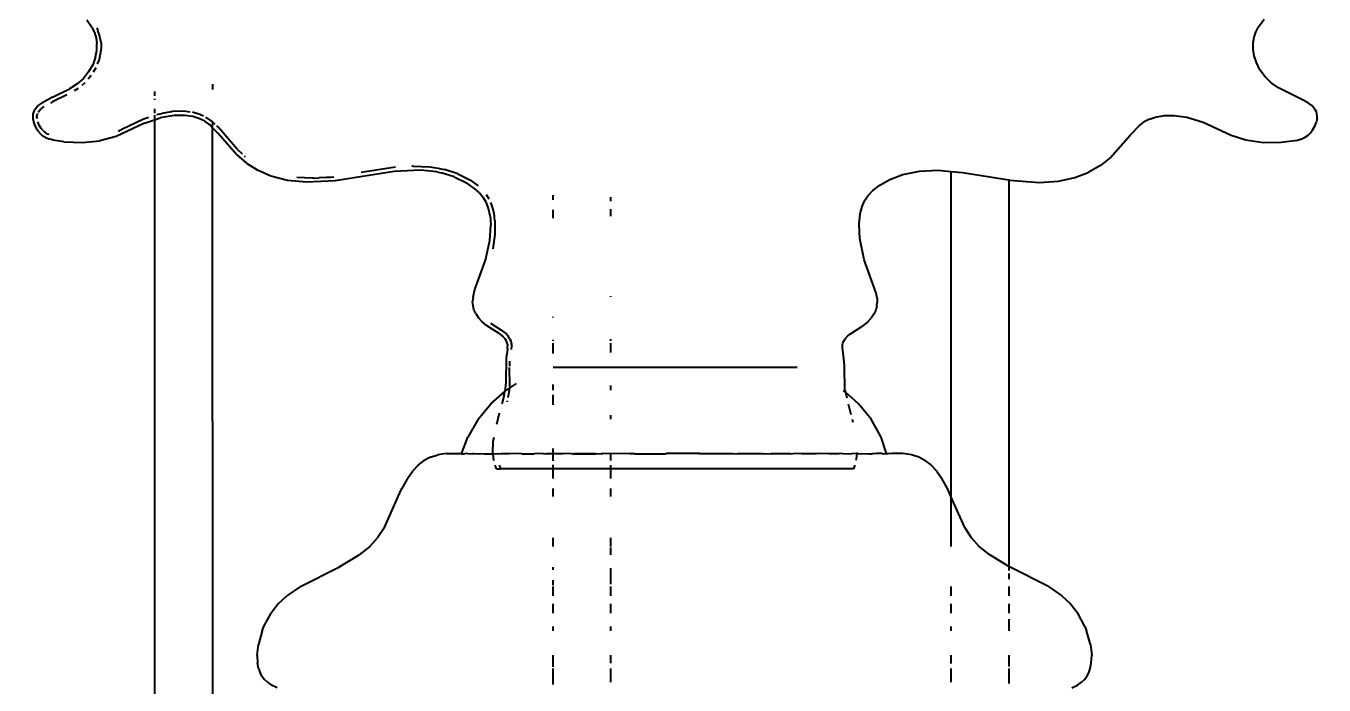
# Model space of a CAD drawing. Header units: inches. Extents: x -52 to 87, y -61 to 47.
# Drawn here: x 5.466 to 8.164, y -23.812 to -22.441 of the extents above; entities that cross this region are included whole.
import ezdxf

# ---------------------------------------------------------------- set-up
doc = ezdxf.new("R2010")
doc.units = ezdxf.units.IN
doc.header["$MEASUREMENT"] = 0
doc.dimstyles.get("Standard").update_dxf_attribs({"dimtxt": 1, "dimasz": 1, "dimexe": 0.18, "dimexo": 0.0625, "dimgap": 0.09, "dimtad": 0, "dimtih": 1, "dimtoh": 1, "dimdec": 1, "dimdsep": 46, "dimlunit": 3, "dimtxsty": 'Standard', "dimblk": 'OBLIQUE', "dimcen": 1, "dimse1": 1, "dimse2": 1, "dimclrd": 1, "dimadec": 0, "dimazin": 0, "dimtfac": 1, "dimtdec": 1, "dimtofl": 0, "dimtmove": 0, "dimatfit": 3, "dimfxl": 1, "dimtolj": 1, "dimtzin": 0, "dimarcsym": 0})

# ---------------------------------------------------------------- blocks, each defined once
blk = doc.blocks.new('_Oblique')
at = {"color": 0, "linetype": 'ByBlock', "lineweight": -2}
blk.add_line((-0.5, -0.5), (0.5, 0.5), dxfattribs=at)
blk = doc.blocks.new('*D6')
at = {"color": 1, "lineweight": -2, "transparency": 16777216}
for p, q in [((2.5723, 46.7915), (37.2384, 46.7915)), ((74.5723, 46.7915), (38.5851, 46.7915))]:
    blk.add_line(p, q, dxfattribs=at)
at = {"layer": 'Defpoints', "color": 0, "transparency": 16777216}
for p in [(74.5723, 46.7915), (2.5723, -45.4684), (74.5723, -45.4684)]:
    blk.add_point(p, dxfattribs=at)
at = {"color": 1, "lineweight": -2, "transparency": 16777216, "rotation": 180}
blk.add_blockref('_Oblique', (2.5723, 46.7915), dxfattribs=at)
at = {"color": 1, "lineweight": -2, "transparency": 16777216}
blk.add_blockref('_Oblique', (74.5723, 46.7915), dxfattribs=at)
at = {"color": 0, "transparency": 16777216, "insert": (37.9117, 46.7915), "char_height": 1, "attachment_point": 5}
blk.add_mtext("\\A1;6'", dxfattribs=at)

msp = doc.modelspace()

# ---------------------------------------------------------------- linework, layer by layer
for p, q in [((5.603, -22.4446), (5.5922, -22.4293)), ((5.603, -22.4446), (5.6082, -22.455)), ((5.613, -22.4453), (5.6156, -22.4507)), ((5.6191, -22.4602), (5.6156, -22.4507)), ((8.0225, -22.4539), (8.0284, -22.4426)), ((8.0284, -22.4426), (8.0398, -22.4272)), ((5.6082, -22.455), (5.6118, -22.4665)), ((5.6118, -22.4665), (5.6134, -22.4779)), ((5.6217, -22.4733), (5.6191, -22.4602)), ((5.6217, -22.4733), (5.622, -22.4779)), ((5.622, -22.4779), (5.6221, -22.4861)), ((8.0169, -22.4761), (8.0189, -22.4644)), ((8.0169, -22.4893), (8.0169, -22.4761)), ((8.0189, -22.4644), (8.0225, -22.4539)), ((5.6105, -22.5056), (5.6131, -22.4916)), ((5.6131, -22.4916), (5.6134, -22.4779)), ((5.6195, -22.5043), (5.6187, -22.508)), ((5.6195, -22.5043), (5.6204, -22.5007)), ((5.6221, -22.4861), (5.6204, -22.5007)), ((8.019, -22.5029), (8.0169, -22.4893)), ((8.0237, -22.5174), (8.019, -22.5029)), ((5.6047, -22.5216), (5.5962, -22.5366)), ((5.6105, -22.5056), (5.6047, -22.5216)), ((5.6109, -22.528), (5.6059, -22.537)), ((5.6143, -22.5205), (5.6162, -22.5163)), ((5.6187, -22.508), (5.6162, -22.5163)), ((8.0312, -22.5323), (8.0237, -22.5174)), ((5.5852, -22.5504), (5.5725, -22.5617)), ((5.5962, -22.5366), (5.5852, -22.5504)), ((5.6013, -22.544), (5.5949, -22.552)), ((8.0416, -22.5466), (8.0312, -22.5323)), ((8.0547, -22.5593), (8.0416, -22.5466)), ((5.5512, -22.5843), (5.5209, -22.5989)), ((5.521, -22.5893), (5.5564, -22.5721)), ((5.5725, -22.5617), (5.5564, -22.5721)), ((5.5741, -22.5709), (5.5662, -22.576)), ((5.5882, -22.5592), (5.5819, -22.5647)), ((5.7333, -22.5774), (5.7333, -22.5865)), ((5.8537, -22.5621), (5.8537, -22.5733)), ((8.0697, -22.5698), (8.0547, -22.5593)), ((8.1223, -22.5958), (8.0697, -22.5698)), ((5.4832, -22.6172), (5.4863, -22.6123)), ((5.4863, -22.6123), (5.4908, -22.6075)), ((5.4908, -22.6075), (5.4988, -22.6013)), ((5.5031, -22.6088), (5.4968, -22.6137)), ((5.521, -22.5893), (5.4988, -22.6013)), ((5.5209, -22.5989), (5.5166, -22.6013)), ((5.7333, -22.5925), (5.7333, -22.5949)), ((8.1317, -22.6015), (8.1223, -22.5958)), ((8.1387, -22.6068), (8.1317, -22.6015)), ((8.1432, -22.6114), (8.1387, -22.6068)), ((8.1432, -22.6114), (8.1465, -22.616)), ((5.4805, -22.6248), (5.48, -22.6292)), ((5.48, -22.6292), (5.4804, -22.6352)), ((5.4804, -22.6352), (5.482, -22.642)), ((5.4816, -22.6205), (5.4805, -22.6248)), ((5.4832, -22.6172), (5.4816, -22.6205)), ((5.4887, -22.6284), (5.4886, -22.6304)), ((5.489, -22.6341), (5.4886, -22.6304)), ((5.4887, -22.6284), (5.4891, -22.6258)), ((5.4887, -22.6284), (5.4888, -22.6273)), ((5.4888, -22.6273), (5.4891, -22.6258)), ((5.4898, -22.6232), (5.4891, -22.6258)), ((5.4911, -22.6205), (5.4931, -22.6176)), ((5.4931, -22.6176), (5.4968, -22.6137)), ((5.7088, -22.6353), (5.6664, -22.6559)), ((5.7203, -22.6312), (5.7088, -22.6353)), ((5.7126, -22.643), (5.7333, -22.6361)), ((5.7333, -22.6131), (5.7333, -22.6223)), ((5.7333, -22.6267), (5.7333, -22.6361)), ((5.7333, -22.6361), (5.745, -22.6321)), ((5.7333, -22.6361), (5.7333, -25.6714)), ((5.7378, -22.6251), (5.7483, -22.6229)), ((5.7742, -22.6272), (5.745, -22.6321)), ((5.7668, -22.6195), (5.7483, -22.6229)), ((5.7668, -22.6195), (5.7693, -22.619)), ((5.7935, -22.6183), (5.7693, -22.619)), ((5.797, -22.6272), (5.7742, -22.6272)), ((5.8071, -22.62), (5.7935, -22.6183)), ((5.8129, -22.6296), (5.797, -22.6272)), ((5.8276, -22.6251), (5.8121, -22.6206)), ((5.8256, -22.6335), (5.8129, -22.6296)), ((5.8377, -22.6394), (5.8256, -22.6335)), ((5.8352, -22.6286), (5.8276, -22.6251)), ((5.8481, -22.6469), (5.8377, -22.6394)), ((5.8527, -22.6395), (5.84, -22.6308)), ((5.8537, -22.6405), (5.8527, -22.6395)), ((7.8013, -22.6349), (7.7906, -22.6406)), ((7.8013, -22.6349), (7.8141, -22.6304)), ((7.8141, -22.6304), (7.832, -22.6273)), ((7.832, -22.6273), (7.8527, -22.627)), ((7.8527, -22.627), (7.879, -22.6307)), ((7.879, -22.6307), (7.9129, -22.6411)), ((8.1484, -22.6199), (8.1465, -22.616)), ((8.1496, -22.6239), (8.1484, -22.6199)), ((8.15, -22.6336), (8.1487, -22.6406)), ((8.1502, -22.6285), (8.1496, -22.6239)), ((8.15, -22.6336), (8.1502, -22.6285)), ((5.4854, -22.6502), (5.482, -22.642)), ((5.4899, -22.6578), (5.4854, -22.6502)), ((5.4899, -22.6578), (5.4909, -22.6594)), ((5.4935, -22.6473), (5.4904, -22.6401)), ((5.4909, -22.6594), (5.4959, -22.6653)), ((5.4978, -22.6543), (5.4935, -22.6473)), ((5.4959, -22.6653), (5.5012, -22.6699)), ((5.5016, -22.6587), (5.4978, -22.6543)), ((5.5073, -22.6636), (5.5023, -22.6595)), ((5.511, -22.6658), (5.5073, -22.6636)), ((5.5139, -22.667), (5.511, -22.6658)), ((5.7126, -22.643), (5.6531, -22.6708)), ((5.6582, -22.6596), (5.6619, -22.658)), ((5.6619, -22.658), (5.6648, -22.6565)), ((5.6664, -22.6559), (5.6648, -22.6565)), ((5.8531, -22.652), (5.8481, -22.6469)), ((5.8537, -22.6405), (5.8531, -22.652)), ((5.8649, -22.6639), (5.8531, -22.652)), ((5.8531, -22.652), (5.8537, -25.5074)), ((5.8591, -22.6457), (5.8537, -22.6405)), ((5.8622, -22.6487), (5.8666, -22.6529)), ((5.9037, -22.7085), (5.8649, -22.6639)), ((5.9049, -22.6972), (5.8666, -22.6529)), ((7.7615, -22.6684), (7.7804, -22.6484)), ((7.7804, -22.6484), (7.7906, -22.6406)), ((7.9129, -22.6411), (7.971, -22.6685)), ((8.1306, -22.6687), (8.136, -22.6635)), ((8.136, -22.6635), (8.1413, -22.6565)), ((8.1413, -22.6565), (8.1461, -22.6478)), ((8.1461, -22.6478), (8.1487, -22.6406)), ((5.5066, -22.6733), (5.5012, -22.6699)), ((5.5066, -22.6733), (5.5132, -22.6761)), ((5.5226, -22.6787), (5.5132, -22.6761)), ((5.5443, -22.682), (5.5226, -22.6787)), ((5.5443, -22.682), (5.5831, -22.6837)), ((5.5831, -22.6837), (5.6198, -22.6797)), ((5.6531, -22.6708), (5.6198, -22.6797)), ((7.7204, -22.7145), (7.7615, -22.6684)), ((7.971, -22.6685), (8.0018, -22.678)), ((8.0018, -22.678), (8.0375, -22.6832)), ((8.0375, -22.6832), (8.0755, -22.683)), ((8.0755, -22.683), (8.1095, -22.6783)), ((8.1095, -22.6783), (8.1193, -22.6753)), ((8.1193, -22.6753), (8.1253, -22.6724)), ((8.1253, -22.6724), (8.1306, -22.6687)), ((5.9037, -22.7085), (5.9247, -22.727)), ((5.9049, -22.6972), (5.915, -22.7068)), ((5.9196, -22.7115), (5.9216, -22.7134)), ((7.7204, -22.7145), (7.6994, -22.7313)), ((5.947, -22.741), (5.9247, -22.727)), ((5.975, -22.7532), (5.947, -22.741)), ((6.2313, -22.7438), (6.1087, -22.7629)), ((6.2343, -22.7348), (6.163, -22.7457)), ((6.2863, -22.7412), (6.2313, -22.7438)), ((6.271, -22.7324), (6.2682, -22.7329)), ((6.271, -22.7324), (6.3055, -22.7339)), ((6.3199, -22.7447), (6.2863, -22.7412)), ((6.3055, -22.7339), (6.3137, -22.7354)), ((6.3137, -22.7354), (6.3228, -22.7365)), ((6.3199, -22.7447), (6.3293, -22.7466)), ((6.3228, -22.7365), (6.328, -22.7379)), ((6.328, -22.7379), (6.336, -22.7394)), ((6.356, -22.7548), (6.3293, -22.7466)), ((6.364, -22.7487), (6.336, -22.7394)), ((7.2886, -22.7499), (7.3235, -22.7427)), ((7.3235, -22.7427), (7.3625, -22.7411)), ((7.3625, -22.7411), (7.3885, -22.7434)), ((7.3885, -22.7434), (7.3888, -23.4194)), ((7.3885, -22.7434), (7.4127, -22.7456)), ((7.4127, -22.7456), (7.509, -22.7612)), ((7.6464, -22.756), (7.6743, -22.7455)), ((7.6994, -22.7313), (7.6743, -22.7455)), ((6.0096, -22.7621), (5.975, -22.7532)), ((6.0493, -22.7662), (6.0096, -22.7621)), ((6.0613, -22.7576), (6.0291, -22.7562)), ((6.1087, -22.7629), (6.0493, -22.7662)), ((6.0638, -22.7576), (6.0613, -22.7576)), ((6.0638, -22.7576), (6.0753, -22.7568)), ((6.0889, -22.7559), (6.0753, -22.7568)), ((6.0889, -22.7559), (6.0911, -22.7556)), ((6.0911, -22.7556), (6.0991, -22.7553)), ((6.0991, -22.7553), (6.1057, -22.7545)), ((6.356, -22.7548), (6.3814, -22.767)), ((6.364, -22.7487), (6.3884, -22.7611)), ((6.3993, -22.7795), (6.3814, -22.767)), ((6.3884, -22.7611), (6.4057, -22.7736)), ((7.2264, -22.7835), (7.241, -22.7719)), ((7.241, -22.7719), (7.2616, -22.7602)), ((7.2616, -22.7602), (7.2886, -22.7499)), ((7.509, -22.7612), (7.509, -23.5648)), ((7.509, -22.7612), (7.5105, -22.7614)), ((7.5105, -22.7614), (7.573, -22.7663)), ((7.573, -22.7663), (7.6124, -22.7635)), ((7.6124, -22.7635), (7.6464, -22.756)), ((6.4088, -22.7884), (6.3993, -22.7795)), ((6.4088, -22.7884), (6.4169, -22.7983)), ((6.423, -22.8087), (6.4169, -22.7983)), ((6.4286, -22.8013), (6.4233, -22.7924)), ((6.5609, -22.7928), (6.5609, -22.8029)), ((6.6813, -22.7973), (6.6813, -22.8055)), ((7.2093, -22.8047), (7.2162, -22.7944)), ((7.2162, -22.7944), (7.2264, -22.7835)), ((6.4277, -22.8206), (6.423, -22.8087)), ((6.431, -22.8357), (6.4277, -22.8206)), ((6.4342, -22.8137), (6.432, -22.8081)), ((6.4377, -22.8246), (6.4342, -22.8137)), ((6.4382, -22.8282), (6.4377, -22.8246)), ((6.4398, -22.8358), (6.4382, -22.8282)), ((6.5609, -22.8234), (6.5609, -22.8408)), ((6.6813, -22.8221), (6.6813, -22.8363)), ((7.1998, -22.8319), (7.2039, -22.8167)), ((7.2039, -22.8167), (7.2093, -22.8047)), ((6.4303, -22.8872), (6.4325, -22.855)), ((6.431, -22.8357), (6.4325, -22.855)), ((6.4399, -22.8399), (6.4398, -22.8358)), ((6.4407, -22.8453), (6.4399, -22.8399)), ((6.4407, -22.8453), (6.4404, -22.8746)), ((7.1977, -22.8531), (7.1998, -22.8319)), ((7.1994, -22.8828), (7.1977, -22.8531)), ((6.4404, -22.8746), (6.4362, -22.9045)), ((6.4214, -22.9283), (6.4303, -22.8872)), ((7.2085, -22.9273), (7.1994, -22.8828)), ((6.399, -22.9894), (6.4214, -22.9283)), ((7.2334, -22.997), (7.2085, -22.9273)), ((6.3953, -23.0041), (6.399, -22.9894)), ((6.3953, -23.0041), (6.3945, -23.0143)), ((6.3952, -23.0228), (6.3945, -23.0143)), ((6.6813, -23.0029), (6.6813, -23.0042)), ((7.2353, -23.0071), (7.2334, -22.997)), ((7.2349, -23.0238), (7.2357, -23.0159)), ((7.2353, -23.0071), (7.2357, -23.0159)), ((6.3972, -23.0308), (6.3952, -23.0228)), ((6.4008, -23.0391), (6.3972, -23.0308)), ((6.4008, -23.0391), (6.4067, -23.0483)), ((7.2285, -23.0407), (7.2229, -23.049)), ((7.2326, -23.0319), (7.2285, -23.0407)), ((7.2349, -23.0238), (7.2326, -23.0319)), ((6.414, -23.0564), (6.4067, -23.0483)), ((6.4233, -23.064), (6.414, -23.0564)), ((6.4497, -23.0809), (6.4233, -23.064)), ((6.4315, -23.0591), (6.453, -23.0727)), ((6.5609, -23.0458), (6.5609, -23.0474)), ((7.1802, -23.0811), (7.2037, -23.0661)), ((7.2154, -23.0571), (7.2037, -23.0661)), ((7.2154, -23.0571), (7.2229, -23.049)), ((6.4497, -23.0809), (6.4578, -23.0873)), ((6.453, -23.0727), (6.4632, -23.0806)), ((6.4578, -23.0873), (6.4619, -23.0919)), ((6.4641, -23.0953), (6.4619, -23.0919)), ((6.4681, -23.0858), (6.4632, -23.0806)), ((6.4657, -23.0987), (6.4641, -23.0953)), ((6.4681, -23.0858), (6.4688, -23.0869)), ((6.4714, -23.0907), (6.4681, -23.0858)), ((6.4714, -23.0907), (6.4732, -23.0943)), ((6.4732, -23.0943), (6.4736, -23.0953)), ((6.474, -23.0964), (6.4732, -23.0943)), ((6.4736, -23.0953), (6.474, -23.0964)), ((6.474, -23.0964), (6.4747, -23.0991)), ((6.5609, -23.094), (6.5609, -23.0959)), ((6.6813, -23.0923), (6.6813, -23.0958)), ((7.1639, -23.1006), (7.1652, -23.097)), ((7.1652, -23.097), (7.1672, -23.0935)), ((7.1672, -23.0935), (7.1701, -23.0897)), ((7.1701, -23.0897), (7.1747, -23.0853)), ((7.1747, -23.0853), (7.1802, -23.0811)), ((6.4662, -23.1194), (6.4641, -23.1315)), ((6.4668, -23.1029), (6.4657, -23.0987)), ((6.4671, -23.112), (6.4662, -23.1194)), ((6.4668, -23.1029), (6.4672, -23.1065)), ((6.4671, -23.112), (6.4672, -23.1065)), ((6.4747, -23.0991), (6.4753, -23.1015)), ((6.4747, -23.0991), (6.4751, -23.1005)), ((6.4751, -23.1005), (6.4753, -23.1015)), ((6.4755, -23.1026), (6.4753, -23.1015)), ((6.4755, -23.1037), (6.4755, -23.1026)), ((6.4755, -23.1037), (6.4758, -23.1061)), ((6.4755, -23.1141), (6.4758, -23.1061)), ((6.5609, -23.1005), (6.5609, -23.1223)), ((6.6813, -23.1005), (6.6813, -23.1199)), ((7.163, -23.1103), (7.1632, -23.1044)), ((7.1653, -23.1266), (7.163, -23.1103)), ((7.1632, -23.1044), (7.1639, -23.1006)), ((6.4641, -23.1315), (6.4634, -23.1825)), ((6.4716, -23.1899), (6.4714, -23.1512)), ((6.4717, -23.1484), (6.4719, -23.1379)), ((6.5619, -23.1507), (7.069, -23.1507)), ((7.1675, -23.148), (7.1653, -23.1266)), ((7.1684, -23.1994), (7.1675, -23.148)), ((6.4321, -23.2269), (6.4611, -23.2014)), ((6.4603, -23.2084), (6.4611, -23.2014)), ((6.4634, -23.1825), (6.4611, -23.2014)), ((6.4611, -23.2014), (6.4645, -23.1984)), ((6.4645, -23.1984), (6.4708, -23.1943)), ((6.4708, -23.1943), (6.4674, -23.2141)), ((6.4708, -23.1943), (6.4858, -23.1847)), ((6.4716, -23.1899), (6.4708, -23.1943)), ((6.5609, -23.1863), (6.5609, -23.1984)), ((6.6813, -23.1889), (6.6813, -23.1984)), ((7.1692, -23.2025), (7.1656, -23.1993)), ((7.1684, -23.1994), (7.1692, -23.2025)), ((7.1692, -23.2025), (7.1722, -23.2145)), ((7.1968, -23.2269), (7.1692, -23.2025)), ((6.4059, -23.2589), (6.4321, -23.2269)), ((6.4603, -23.2084), (6.4554, -23.2269)), ((6.4663, -23.2205), (6.466, -23.2226)), ((6.5609, -23.2081), (6.5609, -23.2291)), ((7.1753, -23.2269), (7.1808, -23.2491)), ((7.2229, -23.2589), (7.1968, -23.2269)), ((6.4059, -23.2589), (6.3847, -23.296)), ((6.4444, -23.2691), (6.4506, -23.2457)), ((6.6813, -23.2505), (6.6813, -23.2589)), ((7.1832, -23.2589), (7.1847, -23.2651)), ((7.244, -23.296), (7.2229, -23.2589)), ((6.3716, -23.3307), (6.3847, -23.296)), ((6.4366, -23.3278), (6.4374, -23.3052)), ((6.4374, -23.3052), (6.4392, -23.296)), ((7.255, -23.33), (7.244, -23.296)), ((6.3068, -23.3381), (6.294, -23.3447)), ((6.3068, -23.3381), (6.3223, -23.3331)), ((6.3404, -23.3302), (6.3223, -23.3331)), ((6.3404, -23.3302), (6.346, -23.3302)), ((6.346, -23.3302), (6.3634, -23.33)), ((6.3634, -23.33), (6.3687, -23.33)), ((6.3716, -23.3307), (6.3687, -23.33)), ((6.3716, -23.3307), (6.3774, -23.3307)), ((6.3844, -23.33), (6.3774, -23.3307)), ((6.3844, -23.33), (6.3933, -23.3307)), ((6.397, -23.3307), (6.3933, -23.3307)), ((6.397, -23.3307), (6.4103, -23.33)), ((6.4103, -23.33), (6.4189, -23.3307)), ((6.4189, -23.3307), (6.437, -23.3307)), ((6.437, -23.3307), (6.4366, -23.3278)), ((6.437, -23.3307), (6.4456, -23.33)), ((6.4388, -23.3448), (6.437, -23.3307)), ((6.4456, -23.33), (6.4536, -23.3307)), ((6.4701, -23.3307), (6.4536, -23.3307)), ((6.4896, -23.33), (6.4701, -23.3307)), ((6.4967, -23.3307), (6.4896, -23.33)), ((6.4967, -23.3307), (6.5221, -23.3307)), ((6.5413, -23.33), (6.5221, -23.3307)), ((6.5413, -23.33), (6.5472, -23.3307)), ((6.5609, -23.3307), (6.5472, -23.3307)), ((6.548, -23.33), (6.5609, -23.3307)), ((6.5609, -23.3194), (6.5609, -23.3307)), ((6.5609, -23.3307), (6.5609, -23.3454)), ((6.5826, -23.3307), (6.5609, -23.3307)), ((6.5993, -23.33), (6.5826, -23.3307)), ((6.5993, -23.33), (6.6039, -23.3307)), ((6.6039, -23.3307), (6.6498, -23.3307)), ((6.6498, -23.3307), (6.6048, -23.33)), ((6.6498, -23.3307), (6.6624, -23.33)), ((6.6624, -23.33), (6.6653, -23.33)), ((6.6813, -23.3307), (6.6653, -23.33)), ((6.7218, -23.33), (6.6813, -23.3307)), ((6.6813, -23.3307), (6.6813, -23.3447)), ((6.7218, -23.33), (6.7291, -23.33)), ((6.7308, -23.3307), (6.7291, -23.33)), ((6.7308, -23.3307), (6.7963, -23.3307)), ((6.7978, -23.33), (6.7963, -23.3307)), ((6.8647, -23.33), (6.7978, -23.33)), ((6.866, -23.3307), (6.8647, -23.33)), ((6.8647, -23.33), (6.867, -23.33)), ((6.8715, -23.3307), (6.866, -23.3307)), ((6.8715, -23.3307), (6.867, -23.33)), ((6.9325, -23.3307), (6.8715, -23.3307)), ((6.9349, -23.33), (6.9325, -23.3307)), ((6.9349, -23.33), (6.945, -23.3307)), ((6.9961, -23.3307), (6.945, -23.3307)), ((6.9961, -23.3307), (6.9999, -23.33)), ((6.9999, -23.33), (7.0148, -23.3307)), ((7.0555, -23.3307), (7.0148, -23.3307)), ((7.0555, -23.3307), (7.0607, -23.33)), ((7.0789, -23.3307), (7.0607, -23.33)), ((7.1092, -23.3307), (7.0789, -23.3307)), ((7.1157, -23.33), (7.1092, -23.3307)), ((7.1354, -23.3307), (7.1157, -23.33)), ((7.1561, -23.3307), (7.1354, -23.3307)), ((7.1637, -23.33), (7.1561, -23.3307)), ((7.1637, -23.33), (7.1826, -23.3307)), ((7.1932, -23.33), (7.1826, -23.3307)), ((7.1932, -23.33), (7.192, -23.3418)), ((7.1933, -23.328), (7.1932, -23.33)), ((7.1951, -23.3307), (7.1932, -23.33)), ((7.1951, -23.3307), (7.2035, -23.33)), ((7.2035, -23.33), (7.2193, -23.3307)), ((7.2193, -23.3307), (7.2254, -23.3307)), ((7.2342, -23.33), (7.2254, -23.3307)), ((7.2441, -23.33), (7.2342, -23.33)), ((7.2462, -23.3307), (7.2441, -23.33)), ((7.2462, -23.3307), (7.255, -23.33)), ((7.255, -23.33), (7.2571, -23.3307)), ((7.2656, -23.33), (7.2571, -23.3307)), ((7.2885, -23.3302), (7.2656, -23.33)), ((7.3066, -23.3331), (7.2885, -23.3302)), ((7.322, -23.3381), (7.3066, -23.3331)), ((7.3347, -23.3447), (7.322, -23.3381)), ((6.2587, -23.3818), (6.2701, -23.3659)), ((6.2814, -23.3541), (6.2701, -23.3659)), ((6.2814, -23.3541), (6.294, -23.3447)), ((6.4438, -23.3618), (6.4415, -23.3541)), ((6.4438, -23.3618), (6.453, -23.3618)), ((6.453, -23.3618), (6.4505, -23.3541)), ((6.5609, -23.3618), (6.453, -23.3618)), ((6.5609, -23.354), (6.5609, -23.3618)), ((6.5609, -23.3618), (6.5609, -23.3818)), ((6.6813, -23.3618), (6.5609, -23.3618)), ((6.6813, -23.3541), (6.6813, -23.3618)), ((6.6813, -23.3618), (6.6813, -23.3818)), ((7.1865, -23.3618), (6.6813, -23.3618)), ((7.1878, -23.3581), (7.1865, -23.3618)), ((7.1888, -23.3541), (7.1878, -23.3581)), ((7.192, -23.3418), (7.1913, -23.3447)), ((7.3347, -23.3447), (7.3473, -23.3541)), ((7.3473, -23.3541), (7.3586, -23.3659)), ((7.3586, -23.3659), (7.37, -23.3818)), ((6.2587, -23.3818), (6.2473, -23.4028)), ((7.3813, -23.4028), (7.37, -23.3818)), ((6.2109, -23.4837), (6.2398, -23.4194)), ((6.2398, -23.4194), (6.2473, -23.4028)), ((6.5609, -23.4028), (6.5609, -23.4194)), ((6.6813, -23.4028), (6.6813, -23.4194)), ((7.3888, -23.4194), (7.3813, -23.4028)), ((7.3888, -23.4194), (7.3885, -23.5232)), ((7.4176, -23.4837), (7.3888, -23.4194)), ((6.2109, -23.4837), (6.1969, -23.5053)), ((7.4316, -23.5053), (7.4176, -23.4837)), ((6.1808, -23.5232), (6.1589, -23.5411)), ((6.1808, -23.5232), (6.1969, -23.5053)), ((6.5609, -23.5053), (6.5609, -23.5232)), ((6.6813, -23.5053), (6.6813, -23.5232)), ((6.6813, -23.5255), (6.6813, -23.5411)), ((7.4477, -23.5232), (7.4316, -23.5053)), ((7.4695, -23.5411), (7.4477, -23.5232)), ((6.1166, -23.5664), (6.1589, -23.5411)), ((7.509, -23.5648), (7.4695, -23.5411)), ((6.0363, -23.6067), (6.1166, -23.5664)), ((6.5609, -23.5664), (6.5609, -23.5718)), ((6.6813, -23.5685), (6.6813, -23.6019)), ((7.509, -23.5648), (7.509, -23.5734)), ((7.5117, -23.5664), (7.509, -23.5648)), ((7.509, -23.5794), (7.509, -23.5912)), ((7.5918, -23.6067), (7.5117, -23.5664)), ((6.0363, -23.6067), (6.0084, -23.6258)), ((6.5609, -23.5933), (6.5609, -23.6039)), ((6.5609, -23.6067), (6.5609, -23.6258)), ((6.6813, -23.6067), (6.6813, -23.6258)), ((7.3885, -23.6067), (7.3885, -23.6258)), ((7.509, -23.6067), (7.509, -23.6258)), ((7.5918, -23.6067), (7.6195, -23.6258)), ((5.9905, -23.6427), (6.0084, -23.6258)), ((7.6195, -23.6258), (7.6373, -23.6427)), ((5.9606, -23.6902), (5.9755, -23.6624)), ((5.9905, -23.6427), (5.9755, -23.6624)), ((6.5609, -23.6427), (6.5609, -23.6624)), ((6.6813, -23.6427), (6.6813, -23.6624)), ((7.3885, -23.6427), (7.3885, -23.6624)), ((7.509, -23.6427), (7.509, -23.6624)), ((7.6373, -23.6427), (7.6524, -23.6624)), ((7.6671, -23.6902), (7.6524, -23.6624)), ((5.957, -23.6992), (5.9606, -23.6902)), ((6.5609, -23.6902), (6.5609, -23.6992)), ((6.6813, -23.6902), (6.6813, -23.6992)), ((7.3885, -23.6902), (7.3885, -23.6992)), ((7.509, -23.6748), (7.509, -23.6992)), ((7.6671, -23.6902), (7.6707, -23.6992)), ((5.957, -23.6992), (5.9491, -23.7272)), ((7.6787, -23.7272), (7.6707, -23.6992)), ((5.9464, -23.7495), (5.9491, -23.7272)), ((7.6787, -23.7272), (7.6813, -23.7495)), ((5.9464, -23.7495), (5.9472, -23.7661)), ((5.9494, -23.7771), (5.9472, -23.7661)), ((6.5609, -23.7495), (6.5609, -23.7738)), ((6.6813, -23.7495), (6.6813, -23.7661)), ((7.3885, -23.7495), (7.3885, -23.7665)), ((7.509, -23.7495), (7.509, -23.7734)), ((7.6783, -23.7771), (7.6805, -23.7661)), ((7.6805, -23.7661), (7.6813, -23.7495)), ((5.9494, -23.7771), (5.9526, -23.786)), ((5.9568, -23.7938), (5.9526, -23.786)), ((5.9568, -23.7938), (5.9617, -23.8001)), ((5.9678, -23.8059), (5.9617, -23.8001)), ((6.5609, -23.7771), (6.5609, -23.8102)), ((6.6813, -23.7771), (6.6813, -23.8059)), ((7.3885, -23.7771), (7.3885, -23.8059)), ((7.509, -23.7771), (7.509, -23.8083)), ((7.66, -23.8059), (7.6661, -23.8001)), ((7.6661, -23.8001), (7.671, -23.7938)), ((7.671, -23.7938), (7.6752, -23.786)), ((7.6752, -23.786), (7.6783, -23.7771)), ((5.9678, -23.8059), (5.9762, -23.8116)), ((5.9881, -23.8174), (5.9762, -23.8116)), ((7.6398, -23.8174), (7.6516, -23.8116)), ((7.6516, -23.8116), (7.66, -23.8059))]:
    msp.add_line(p, q)

# ---------------------------------------------------------------- dimensions: what is measured, and where the dimension line sits
dim = msp.add_linear_dim(base=(74.5723, 46.7915), p1=(2.5723, -45.4684), p2=(74.5723, -45.4684), dimstyle='Standard')
dim.commit()
dim.dimension.update_dxf_attribs({"geometry": '*D6', "text_midpoint": (37.9117, 46.7915), "dimtype": 160})

doc.saveas('drawing.dxf')
